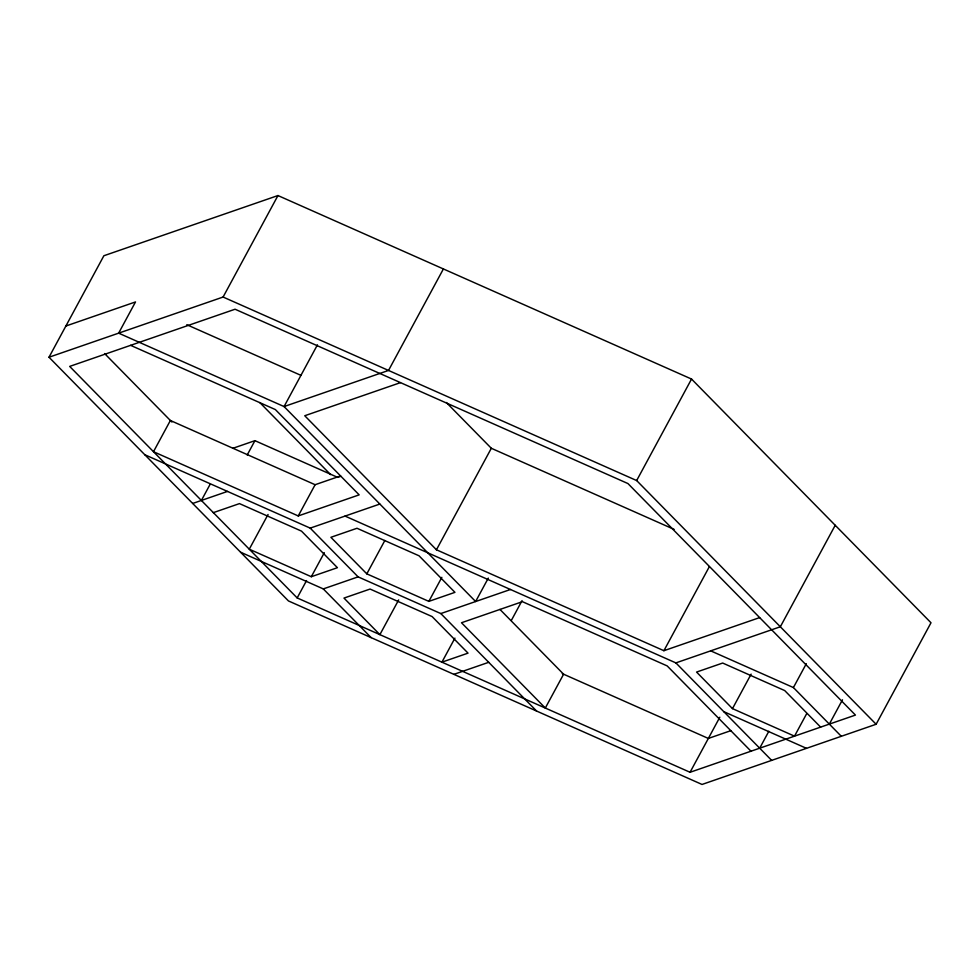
<?xml version="1.0" encoding="UTF-8"?>
<svg xmlns="http://www.w3.org/2000/svg" width="980" height="980" viewBox="0 0 980 980"><rect width="100%" height="100%" fill="white"/><g stroke="black" fill="none" stroke-linecap="round" stroke-linejoin="round"><path stroke-width="1.47" d="M49 357.235L103.88 255.743L277.965 195.547L691.537 379.052L931 622.766L876.12 724.257L702.035 784.453L288.463 600.948L49 357.235L223.097 297.038L277.965 195.547M201.39 500.449L209.965 484.598M247.193 455.002L254.935 440.669L337.647 477.37L340.44 476.415M317.434 344.85L284.065 406.565L475.631 601.524L488.297 578.102M268.055 514.476L249.275 549.192L311.309 576.718L337.426 567.69L301.509 531.135L239.475 503.61L213.358 512.638M315.119 484.72L170.373 420.494L153.493 451.707L298.239 515.933L315.119 484.72L340.624 475.9M443.401 268.949L388.521 370.44L284.065 406.565L118.641 333.151L135.51 301.938L65.881 326.022M297.173 597.935L69.678 366.41L235.065 309.227L627.947 483.557L855.442 715.082L690.055 772.277L297.173 597.935L306.556 580.577M311.309 576.718L324.307 552.683M366.814 573.851L330.885 537.297L357.002 528.269L419.036 555.795L454.953 592.349L428.848 601.377L366.814 573.851L384.858 540.47M398.664 599.919L379.885 634.636L343.968 598.082L370.085 589.054L432.119 616.579L468.036 653.133L441.919 662.162L454.916 638.127M759.659 617.596L663.901 650.708L436.443 549.78L491.323 448.277L446.353 402.511M428.848 601.377L441.845 577.343M511.303 620.512L522.071 600.618M876.12 724.257L636.657 480.555L691.537 379.052M663.901 650.708L709.398 566.575M690.055 772.277L719.822 717.213M806.712 713.599L794.511 736.152L732.477 708.626L751.133 674.13M835.217 525.28L780.337 626.771L675.882 662.897L345.034 516.08M759.696 748.193L768.835 731.276M841.306 736.298L793.408 687.556L806.32 663.681M829.325 724.11L842.482 699.793M400.489 382.629L304.743 415.74L436.443 549.78M232.946 448.277L254.935 440.669M192.68 503.463L227.495 491.421M298.239 515.933L359.17 494.863L275.356 409.567L130.61 345.34M144.783 454.72L310.207 528.122L379.848 504.051M240.578 552.206L323.29 588.907L358.104 576.865L440.816 613.566L536.599 711.051M440.816 613.566L510.458 589.495M453.887 674.35L488.714 662.308M731.019 730.602L708.344 738.442L562.312 673.64M223.097 297.038L636.657 480.555M491.323 448.277L674.13 529.396M186.812 324.711L300.934 375.352M710.696 650.855L793.408 687.556M723.767 711.639L806.479 748.34M820.628 727.123L784.711 690.569L722.677 663.043L696.56 672.072L732.477 708.626M675.882 662.897L771.664 760.382M750.986 751.207L667.172 665.91L522.426 601.671L461.494 622.741L545.309 708.038L563.598 674.216L499.947 609.425M259.761 402.523L330.591 474.602M310.207 528.122L358.104 576.865M104.591 353.547L171.868 422.013M323.29 588.907L371.175 637.649"/></g></svg>
